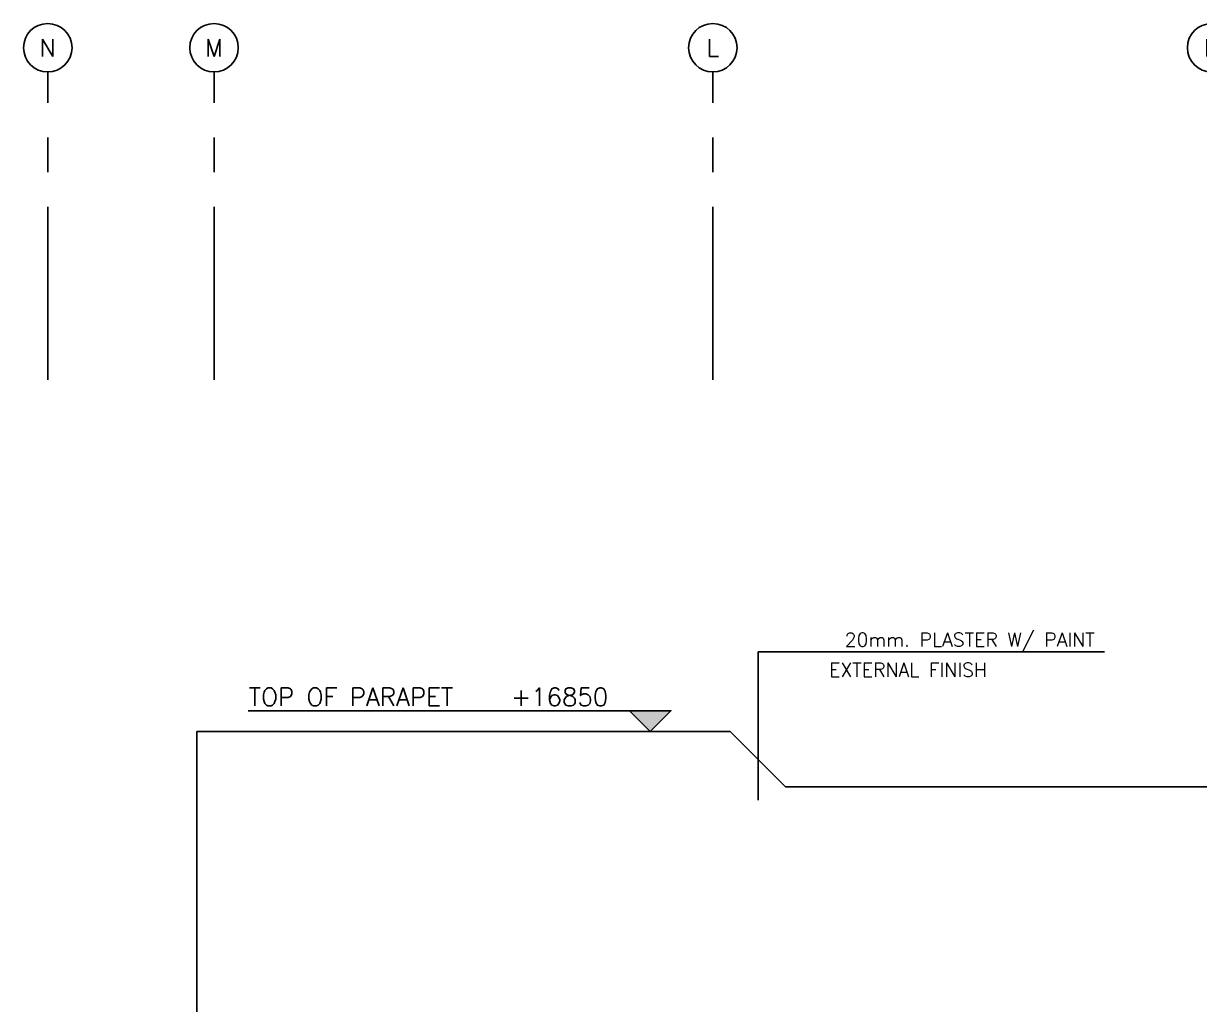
# Model space of a CAD drawing. Extents: x 417680.1 to 417774.5, y 43453.2 to 43484.7.
# Drawn here: x 417694.94 to 417711.91, y 43470.57 to 43484.73 of the extents above; entities that cross this region are included whole.
import ezdxf
from ezdxf.enums import TextEntityAlignment as Align

# ---------------------------------------------------------------- set-up
doc = ezdxf.new("R2010")
doc.units = 0
doc.header["$MEASUREMENT"] = 0
doc.linetypes.add('CENTERX2', pattern=[4, 2.5, -0.5, 0.5, -0.5])
for name, color, linetype in [('AX-CR', 2, 'CONTINUOUS'), ('AX-TXT', 2, 'CONTINUOUS'), ('AXES', 11, 'CENTERX2'), ('DIM-IN', 7, 'CONTINUOUS'), ('EL', 2, 'CONTINUOUS'), ('EL-LEVS', 4, 'CONTINUOUS'), ('EL-LEVT', 4, 'CONTINUOUS'), ('SEC', 4, 'CONTINUOUS')]:
    doc.layers.add(name, color=color, linetype=linetype)
doc.styles.add('ROMANS', font='ROMANS.shx', dxfattribs={"width": 0.6})
doc.styles.add('S', font='ROMANS.SHX')

# ---------------------------------------------------------------- blocks, each defined once
blk = doc.blocks.new('AXR')
at = {"layer": 'AX-CR'}
blk.add_circle((350, 0), 350, dxfattribs=at)
at = {"layer": 'AX-TXT', "style": 'ROMANS'}
blk.add_attdef('AX', text='', height=250, dxfattribs=at).set_placement((350, 0), align=Align.MIDDLE)
blk = doc.blocks.new('EL-LEV1')
at = {"layer": 'EL-LEVS'}
blk.add_lwpolyline([(0, 0), (300, 300), (-300, 300)], close=True, dxfattribs=at)
blk.add_solid([(-300, 300), (300, 300), (0, 0)], dxfattribs=at)
at = {"layer": 'EL-LEVT', "style": 'S'}
for tag, p in [('+0000', (534, 369)), ('ELEVATION', (2089, 369))]:
    blk.add_attdef(tag, p, '', height=260, dxfattribs=at)

msp = doc.modelspace()

# ---------------------------------------------------------------- linework, layer by layer
at = {"layer": 'AXES'}
for p, q in [((417695.2856, 43479.5839), (417695.2856, 43484.0296)), ((417697.6856, 43479.5839), (417697.6856, 43484.0296)), ((417704.8856, 43479.5839), (417704.8856, 43484.0296))]:
    msp.add_line(p, q, dxfattribs=at)
at = {"layer": 'DIM-IN', "color": 7}
for p, q in [((417705.5409, 43473.5183), (417705.5409, 43475.6583)), ((417705.5409, 43475.6583), (417706.2667, 43475.6583)), ((417706.2667, 43475.6583), (417710.5414, 43475.6583))]:
    msp.add_line(p, q, dxfattribs=at)
at = {"layer": 'EL', "color": 4}
for p, q in [((417697.4356, 43474.508), (417705.1356, 43474.508)), ((417697.4356, 43467.678), (417697.4356, 43474.508)), ((417705.1356, 43474.508), (417705.9356, 43473.708)), ((417719.0356, 43473.708), (417705.9356, 43473.708))]:
    msp.add_line(p, q, dxfattribs=at)
at = {"layer": 'EL-LEVS'}
msp.add_line((417703.6808, 43474.808), (417698.1762, 43474.808), dxfattribs=at)

# ---------------------------------------------------------------- block references
at = {"layer": 'AXES'}
ref = msp.add_blockref('AXR', (417695.6356, 43484.3796), dxfattribs=dict(at, xscale=-0.001000000047497451, yscale=0.0009999999892897904, zscale=0.001))
ref.add_attrib('AX', 'N', dxfattribs={"layer": 'AX-TXT', "height": 0.25, "style": 'ROMANS'}).set_placement((417695.2856, 43484.3796), align=Align.MIDDLE)
ref = msp.add_blockref('AXR', (417698.0356, 43484.3796), dxfattribs=dict(at, xscale=-0.001000000047497451, yscale=0.0009999999892897904, zscale=0.001))
ref.add_attrib('AX', 'M', dxfattribs={"layer": 'AX-TXT', "height": 0.25, "style": 'ROMANS'}).set_placement((417697.6856, 43484.3796), align=Align.MIDDLE)
ref = msp.add_blockref('AXR', (417705.2356, 43484.3796), dxfattribs=dict(at, xscale=-0.001000000047497451, yscale=0.0009999999892897904, zscale=0.001))
ref.add_attrib('AX', 'L', dxfattribs={"layer": 'AX-TXT', "height": 0.25, "style": 'ROMANS'}).set_placement((417704.8856, 43484.3796), align=Align.MIDDLE)
ref = msp.add_blockref('AXR', (417712.4356, 43484.3796), dxfattribs=dict(at, xscale=-0.001000000047497451, yscale=0.0009999999892897904, zscale=0.001))
ref.add_attrib('AX', 'K', dxfattribs={"layer": 'AX-TXT', "height": 0.25, "style": 'ROMANS'}).set_placement((417712.0856, 43484.3796), align=Align.MIDDLE)
at = {"layer": 'EL-LEVS'}
ref = msp.add_blockref('EL-LEV1', (417703.9808, 43474.508), dxfattribs=dict(at, xscale=-0.0009999999892897904, yscale=0.001000000003841706, zscale=0.001))
ref.add_attrib('+0000', '+16850', (417701.973, 43474.8772), dxfattribs={"layer": 'EL-LEVT', "height": 0.26, "style": 'S'})
ref.add_attrib('ELEVATION', 'TOP OF PARAPET', (417698.1858, 43474.8772), dxfattribs={"layer": 'EL-LEVT', "height": 0.26, "style": 'S'})

# ---------------------------------------------------------------- texts
at = {"layer": 'SEC', "color": 2, "style": 'ROMANS'}
for s, p in [('20mm. PLASTER W/ PAINT', (417710.3976, 43475.8333)), ('EXTERNAL FINISH', (417708.8436, 43475.3979))]:
    msp.add_text(s, height=0.2, dxfattribs=at).set_placement(p, align=Align.MIDDLE_RIGHT)

doc.saveas('drawing.dxf')
